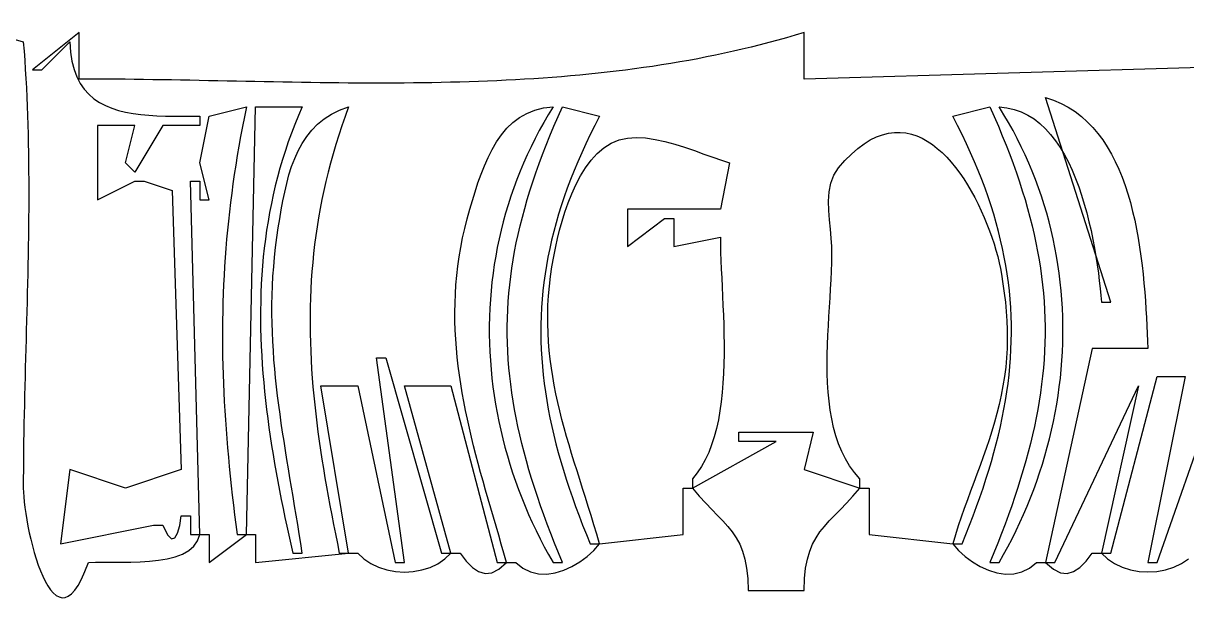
# Model space of a CAD drawing. Header units: metres. Extents: x 249 to 997, y 92 to 756.
# Drawn here: x 459 to 584.2, y 411.2 to 473 of the extents above; entities that cross this region are included whole.
import ezdxf

# ---------------------------------------------------------------- set-up
doc = ezdxf.new("R2010")
doc.units = ezdxf.units.M

msp = doc.modelspace()

# ---------------------------------------------------------------- linework, layer by layer
for p, q in [((452, 473), (459, 471)), ((465, 472), (460, 468)), ((465, 467), (465, 472)), ((543, 472), (542.0586, 471.7148)), ((543, 467), (543, 472)), ((459, 471), (459.0787, 470.0153)), ((461, 468), (464, 471)), ((464, 471), (464.0779, 469.909)), ((539.2208, 470.9172), (538.2704, 470.67)), ((540.169, 471.1736), (539.2208, 470.9172)), ((541.115, 471.4394), (540.169, 471.1736)), ((542.0586, 471.7148), (541.115, 471.4394)), ((459.0787, 470.0153), (459.1507, 469.0289)), ((464.0779, 469.909), (464.2333, 468.9218)), ((533.487, 469.5674), (532.5243, 469.3724)), ((534.4477, 469.7707), (533.487, 469.5674)), ((535.4064, 469.9824), (534.4477, 469.7707)), ((536.3632, 470.2028), (535.4064, 469.9824)), ((537.3179, 470.432), (536.3632, 470.2028)), ((538.2704, 470.67), (537.3179, 470.432)), ((459.1507, 469.0289), (459.2164, 468.0409)), ((464.2333, 468.9218), (464.4626, 468.0332)), ((525.7354, 468.227), (524.7589, 468.0928)), ((526.7103, 468.3682), (525.7354, 468.227)), ((527.6836, 468.5167), (526.7103, 468.3682)), ((528.6553, 468.6725), (527.6836, 468.5167)), ((529.6252, 468.8358), (528.6553, 468.6725)), ((530.5934, 469.0068), (529.6252, 468.8358)), ((531.5598, 469.1856), (530.5934, 469.0068)), ((532.5243, 469.3724), (531.5598, 469.1856)), ((587.1157, 468.2855), (543, 467)), ((459.2164, 468.0409), (459.2759, 467.0512)), ((459.2759, 467.0512), (459.3293, 466.06)), ((460, 468), (461, 468)), ((464.4626, 468.0332), (464.7619, 467.2382)), ((464.7619, 467.2382), (465.1278, 466.5313)), ((465.9882, 466.9987), (465, 467)), ((466.9776, 466.9951), (465.9882, 466.9987)), ((467.9681, 466.9892), (466.9776, 466.9951)), ((468.9596, 466.9813), (467.9681, 466.9892)), ((469.9521, 466.9715), (468.9596, 466.9813)), ((470.9456, 466.96), (469.9521, 466.9715)), ((471.94, 466.9468), (470.9456, 466.96)), ((472.9352, 466.9322), (471.94, 466.9468)), ((473.9313, 466.9164), (472.9352, 466.9322)), ((512.935, 466.9753), (511.9422, 466.9185)), ((513.9268, 467.0372), (512.935, 466.9753)), ((514.9176, 467.1042), (513.9268, 467.0372)), ((515.9073, 467.1765), (514.9176, 467.1042)), ((516.8959, 467.2543), (515.9073, 467.1765)), ((517.8833, 467.3377), (516.8959, 467.2543)), ((518.8696, 467.427), (517.8833, 467.3377)), ((519.8545, 467.5222), (518.8696, 467.427)), ((520.8382, 467.6235), (519.8545, 467.5222)), ((521.8205, 467.731), (520.8382, 467.6235)), ((522.8014, 467.845), (521.8205, 467.731)), ((523.7809, 467.9655), (522.8014, 467.845)), ((524.7589, 468.0928), (523.7809, 467.9655)), ((459.3293, 466.06), (459.377, 465.0674)), ((465.1278, 466.5313), (465.5566, 465.9076)), ((465.5566, 465.9076), (466.0446, 465.3618)), ((474.9281, 466.8994), (473.9313, 466.9164)), ((475.9257, 466.8814), (474.9281, 466.8994)), ((476.9239, 466.8627), (475.9257, 466.8814)), ((477.9228, 466.8432), (476.9239, 466.8627)), ((478.9223, 466.8233), (477.9228, 466.8432)), ((479.9223, 466.8031), (478.9223, 466.8233)), ((480.9228, 466.7827), (479.9223, 466.8031)), ((481.9238, 466.7622), (480.9228, 466.7827)), ((482.9252, 466.7419), (481.9238, 466.7622)), ((483.927, 466.7219), (482.9252, 466.7419)), ((484.929, 466.7024), (483.927, 466.7219)), ((485.9314, 466.6834), (484.929, 466.7024)), ((486.934, 466.6652), (485.9314, 466.6834)), ((487.9368, 466.648), (486.934, 466.6652)), ((488.9397, 466.6318), (487.9368, 466.648)), ((489.9427, 466.6168), (488.9397, 466.6318)), ((490.9457, 466.6033), (489.9427, 466.6168)), ((491.9488, 466.5912), (490.9457, 466.6033)), ((492.9519, 466.5809), (491.9488, 466.5912)), ((493.9548, 466.5725), (492.9519, 466.5809)), ((494.9576, 466.5661), (493.9548, 466.5725)), ((495.9603, 466.5618), (494.9576, 466.5661)), ((496.9627, 466.5599), (495.9603, 466.5618)), ((497.9649, 466.5605), (496.9627, 466.5599)), ((498.9667, 466.5638), (497.9649, 466.5605)), ((499.9682, 466.5698), (498.9667, 466.5638)), ((500.9693, 466.5788), (499.9682, 466.5698)), ((501.97, 466.5909), (500.9693, 466.5788)), ((502.9701, 466.6064), (501.97, 466.5909)), ((503.9698, 466.6252), (502.9701, 466.6064)), ((504.9688, 466.6476), (503.9698, 466.6252)), ((505.9673, 466.6738), (504.9688, 466.6476)), ((506.965, 466.7039), (505.9673, 466.6738)), ((507.9621, 466.7381), (506.965, 466.7039)), ((508.9584, 466.7765), (507.9621, 466.7381)), ((509.9538, 466.8192), (508.9584, 466.7765)), ((510.9485, 466.8665), (509.9538, 466.8192)), ((511.9422, 466.9185), (510.9485, 466.8665)), ((459.377, 465.0674), (459.4192, 464.0734)), ((466.0446, 465.3618), (466.5882, 464.8887)), ((466.5882, 464.8887), (467.1838, 464.4831)), ((467.1838, 464.4831), (467.8278, 464.1399)), ((576, 443), (569, 465)), ((569, 465), (569.8597, 464.714)), ((569.8597, 464.714), (570.6719, 464.3662)), ((459.4192, 464.0734), (459.456, 463.0781)), ((467.8278, 464.1399), (468.5164, 463.8539)), ((468.5164, 463.8539), (469.246, 463.6199)), ((469.246, 463.6199), (470.0131, 463.4327)), ((470.0131, 463.4327), (470.8139, 463.2872)), ((470.8139, 463.2872), (471.6449, 463.1781)), ((471.6449, 463.1781), (472.5024, 463.1003)), ((479, 463), (483, 464)), ((483, 464), (482.7848, 462.9367)), ((483, 418), (484, 464)), ((484, 464), (489, 464)), ((489, 464), (488.5965, 463.0629)), ((491.3709, 462.7227), (492.1564, 463.2243)), ((492.1564, 463.2243), (493.0308, 463.6519)), ((493.0308, 463.6519), (494, 464)), ((494, 464), (493.6291, 462.9814)), ((512.3916, 462.8645), (513.1738, 463.3109)), ((513.1738, 463.3109), (514.0325, 463.6553)), ((514.0325, 463.6553), (514.9728, 463.8881)), ((514.9728, 463.8881), (516, 464)), ((516, 464), (515.4838, 463.1589)), ((516.5349, 462.9549), (517, 464)), ((517, 464), (521, 463)), ((559, 463), (563, 464)), ((563, 464), (563.465, 462.9549)), ((564.5161, 463.1589), (564, 464)), ((564, 464), (564.8306, 463.9141)), ((564.8306, 463.9141), (565.6194, 463.7366)), ((565.6194, 463.7366), (566.3674, 463.4725)), ((566.3674, 463.4725), (567.0757, 463.127)), ((570.6719, 464.3662), (571.4381, 463.9596)), ((571.4381, 463.9596), (572.1597, 463.4969)), ((572.1597, 463.4969), (572.8381, 462.9812)), ((459.456, 463.0781), (459.4877, 462.0815)), ((459.4877, 462.0815), (459.5144, 461.0838)), ((471, 462), (467, 462)), ((467, 462), (467, 454)), ((470, 458), (471, 462)), ((474, 462), (471, 457)), ((472.5024, 463.1003), (473.3827, 463.0485)), ((473.3827, 463.0485), (474.2823, 463.0177)), ((478, 462), (474, 462)), ((474.2823, 463.0177), (475.1974, 463.0026)), ((475.1974, 463.0026), (476.1245, 462.9981)), ((476.1245, 462.9981), (477.0599, 462.9989)), ((477.0599, 462.9989), (478, 463)), ((478, 463), (478, 462)), ((478, 458), (479, 463)), ((482.7848, 462.9367), (482.5799, 461.8822)), ((488.2147, 462.1241), (487.854, 461.1835)), ((488.5965, 463.0629), (488.2147, 462.1241)), ((490.0433, 461.5191), (490.6685, 462.1524)), ((490.6685, 462.1524), (491.3709, 462.7227)), ((493.2778, 461.9684), (492.9456, 460.9606)), ((493.6291, 462.9814), (493.2778, 461.9684)), ((511.035, 461.7035), (511.6804, 462.3256)), ((511.6804, 462.3256), (512.3916, 462.8645)), ((514.9885, 462.3106), (514.5138, 461.4551)), ((515.4838, 463.1589), (514.9885, 462.3106)), ((515.6635, 460.9007), (516.0894, 461.922)), ((516.0894, 461.922), (516.5349, 462.9549)), ((520.487, 462.0071), (519.9969, 461.022)), ((521, 463), (520.487, 462.0071)), ((559.5129, 462.0071), (559, 463)), ((560.003, 461.022), (559.5129, 462.0071)), ((563.465, 462.9549), (563.9105, 461.922)), ((563.9105, 461.922), (564.3364, 460.9007)), ((565.0114, 462.3106), (564.5161, 463.1589)), ((565.4861, 461.4551), (565.0114, 462.3106)), ((567.0757, 463.127), (567.7453, 462.7052)), ((567.7453, 462.7052), (568.3774, 462.2122)), ((568.3774, 462.2122), (568.9729, 461.6531)), ((572.8381, 462.9812), (573.4745, 462.4153)), ((573.4745, 462.4153), (574.0706, 461.8021)), ((459.5144, 461.0838), (459.5365, 460.0849)), ((482.385, 460.836), (482.2001, 459.7976)), ((482.5799, 461.8822), (482.385, 460.836)), ((487.854, 461.1835), (487.5142, 460.2412)), ((489.0013, 460.0852), (489.4895, 460.8282)), ((489.4895, 460.8282), (490.0433, 461.5191)), ((492.9456, 460.9606), (492.6324, 459.958)), ((509.9208, 460.2482), (510.4503, 461.0079)), ((510.4503, 461.0079), (511.035, 461.7035)), ((514.5138, 461.4551), (514.0599, 460.5929)), ((515.257, 459.8906), (515.6635, 460.9007)), ((519.9969, 461.022), (519.5294, 460.0444)), ((523.9947, 460.654), (524.9443, 460.718)), ((524.9443, 460.718), (525.9411, 460.665)), ((550.1307, 460.4517), (550.793, 460.7759)), ((550.793, 460.7759), (551.4457, 461.0156)), ((551.4457, 461.0156), (552.0884, 461.1742)), ((552.0884, 461.1742), (552.7205, 461.2554)), ((552.7205, 461.2554), (553.3415, 461.2627)), ((553.3415, 461.2627), (553.9509, 461.1997)), ((553.9509, 461.1997), (554.5484, 461.0701)), ((554.5484, 461.0701), (555.1333, 460.8773)), ((555.1333, 460.8773), (555.7052, 460.6249)), ((560.4705, 460.0444), (560.003, 461.022)), ((564.3364, 460.9007), (564.7428, 459.8906)), ((565.94, 460.5929), (565.4861, 461.4551)), ((568.9729, 461.6531), (569.5329, 461.033)), ((569.5329, 461.033), (570.0586, 460.3571)), ((574.0706, 461.8021), (574.6276, 461.1445)), ((574.6276, 461.1445), (575.147, 460.4455)), ((459.5365, 460.0849), (459.554, 459.0851)), ((482.2001, 459.7976), (482.025, 458.7668)), ((487.5142, 460.2412), (487.1949, 459.2973)), ((488.5727, 459.2956), (489.0013, 460.0852)), ((492.6324, 459.958), (492.3378, 458.9601)), ((509.0066, 458.5743), (509.4413, 459.4338)), ((509.4413, 459.4338), (509.9208, 460.2482)), ((513.6265, 459.7242), (513.2136, 458.8492)), ((514.0599, 460.5929), (513.6265, 459.7242)), ((514.87, 458.8911), (515.257, 459.8906)), ((519.5294, 460.0444), (519.0845, 459.0739)), ((520.745, 458.9827), (521.4661, 459.5999)), ((521.4661, 459.5999), (522.2517, 460.0961)), ((522.2517, 460.0961), (523.1049, 460.4544)), ((523.1049, 460.4544), (523.9947, 460.654)), ((525.9411, 460.665), (526.9729, 460.5138)), ((526.9729, 460.5138), (528.0272, 460.2828)), ((528.0272, 460.2828), (529.0917, 459.9908)), ((529.0917, 459.9908), (530.154, 459.6564)), ((530.154, 459.6564), (531.2017, 459.2981)), ((548.0913, 458.9358), (548.7794, 459.5352)), ((548.7794, 459.5352), (549.4593, 460.0393)), ((549.4593, 460.0393), (550.1307, 460.4517)), ((555.7052, 460.6249), (556.2635, 460.3166)), ((556.2635, 460.3166), (556.8079, 459.9558)), ((556.8079, 459.9558), (557.3377, 459.5463)), ((557.3377, 459.5463), (557.8526, 459.0915)), ((560.9154, 459.0739), (560.4705, 460.0444)), ((564.7428, 459.8906), (565.1299, 458.8911)), ((566.3734, 459.7242), (565.94, 460.5929)), ((566.7863, 458.8492), (566.3734, 459.7242)), ((570.0586, 460.3571), (570.551, 459.6305)), ((570.551, 459.6305), (571.0112, 458.8583)), ((575.147, 460.4455), (575.6301, 459.7079)), ((575.6301, 459.7079), (576.0784, 458.9347)), ((459.554, 459.0851), (459.5673, 458.0843)), ((482.025, 458.7668), (481.8597, 457.743)), ((486.8957, 458.3518), (486.6162, 457.4048)), ((487.1949, 459.2973), (486.8957, 458.3518)), ((487.8714, 457.5987), (488.1981, 458.4649)), ((488.1981, 458.4649), (488.5727, 459.2956)), ((492.3378, 458.9601), (492.0614, 457.9668)), ((508.6114, 457.6791), (509.0066, 458.5743)), ((513.2136, 458.8492), (512.8211, 457.9683)), ((514.5022, 457.9018), (514.87, 458.8911)), ((519.0845, 459.0739), (518.6619, 458.1101)), ((519.4858, 457.452), (520.0859, 458.2611)), ((520.0859, 458.2611), (520.745, 458.9827)), ((531.2017, 459.2981), (532.2226, 458.9347)), ((532.2226, 458.9347), (533.2041, 458.5848)), ((533.2041, 458.5848), (534.134, 458.267)), ((534.134, 458.267), (535, 458)), ((546.6928, 457.4367), (547.3956, 458.2374)), ((547.3956, 458.2374), (548.0913, 458.9358)), ((557.8526, 459.0915), (558.352, 458.595)), ((558.352, 458.595), (558.8354, 458.0604)), ((561.338, 458.1101), (560.9154, 459.0739)), ((565.1299, 458.8911), (565.4977, 457.9018)), ((567.1788, 457.9683), (566.7863, 458.8492)), ((571.0112, 458.8583), (571.4402, 458.0456)), ((576.0784, 458.9347), (576.4933, 458.1287)), ((459.5673, 458.0843), (459.5766, 457.0826)), ((459.5766, 457.0826), (459.5819, 456.08)), ((471, 457), (470, 458)), ((479, 454), (478, 458)), ((481.8597, 457.743), (481.704, 456.7259)), ((486.6162, 457.4048), (486.356, 456.4563)), ((487.5869, 456.7023), (487.8714, 457.5987)), ((491.8029, 456.9777), (491.5621, 455.9927)), ((492.0614, 457.9668), (491.8029, 456.9777)), ((508.2504, 456.7578), (508.6114, 457.6791)), ((512.4489, 457.0817), (512.0971, 456.1897)), ((512.8211, 457.9683), (512.4489, 457.0817)), ((513.8241, 455.9518), (514.1536, 456.9222)), ((514.1536, 456.9222), (514.5022, 457.9018)), ((518.2616, 457.1527), (517.8833, 456.2013)), ((518.6619, 458.1101), (518.2616, 457.1527)), ((518.9421, 456.5722), (519.4858, 457.452)), ((535, 458), (534, 453)), ((546.1926, 456.6594), (546.6928, 457.4367)), ((558.8354, 458.0604), (559.3024, 457.4913)), ((559.3024, 457.4913), (559.7524, 456.8912)), ((561.7383, 457.1527), (561.338, 458.1101)), ((562.1166, 456.2013), (561.7383, 457.1527)), ((565.4977, 457.9018), (565.8463, 456.9222)), ((565.8463, 456.9222), (566.1758, 455.9518)), ((567.551, 457.0817), (567.1788, 457.9683)), ((567.9028, 456.1897), (567.551, 457.0817)), ((571.4402, 458.0456), (571.839, 457.1976)), ((571.839, 457.1976), (572.2089, 456.3193)), ((576.4933, 458.1287), (576.8762, 457.2929)), ((576.8762, 457.2929), (577.2284, 456.4302)), ((459.5819, 456.08), (459.5837, 455.0768)), ((467, 454), (471, 456)), ((471, 456), (472, 456)), ((472, 456), (475, 455)), ((478, 418), (477, 456)), ((477, 456), (478, 456)), ((478, 456), (478, 454)), ((481.5579, 455.7151), (481.4212, 454.7102)), ((481.704, 456.7259), (481.5579, 455.7151)), ((486.356, 456.4563), (486.1149, 455.5064)), ((487.1212, 454.8413), (487.3388, 455.7813)), ((487.3388, 455.7813), (487.5869, 456.7023)), ((491.5621, 455.9927), (491.3387, 455.0115)), ((507.61, 454.8744), (507.9183, 455.8197)), ((507.9183, 455.8197), (508.2504, 456.7578)), ((512.0971, 456.1897), (511.7654, 455.2927)), ((513.5137, 454.9902), (513.8241, 455.9518)), ((517.8833, 456.2013), (517.527, 455.2555)), ((518.4521, 455.6384), (518.9421, 456.5722)), ((545.6967, 454.8544), (545.8711, 455.7914)), ((545.8711, 455.7914), (546.1926, 456.6594)), ((559.7524, 456.8912), (560.1849, 456.2638)), ((560.1849, 456.2638), (560.5995, 455.6126)), ((562.4729, 455.2555), (562.1166, 456.2013)), ((566.1758, 455.9518), (566.4862, 454.9902)), ((568.2345, 455.2927), (567.9028, 456.1897)), ((572.2089, 456.3193), (572.5508, 455.416)), ((577.2284, 456.4302), (577.5514, 455.5435)), ((459.5837, 455.0768), (459.582, 454.0728)), ((475, 455), (476, 425)), ((481.4212, 454.7102), (481.2938, 453.7108)), ((485.8923, 454.5552), (485.688, 453.6026)), ((486.1149, 455.5064), (485.8923, 454.5552)), ((486.9282, 453.8876), (487.1212, 454.8413)), ((491.3387, 455.0115), (491.1322, 454.0339)), ((507.32, 453.9313), (507.61, 454.8744)), ((511.7654, 455.2927), (511.4538, 454.3907)), ((513.2222, 454.0367), (513.5137, 454.9902)), ((517.527, 455.2555), (517.1925, 454.3151)), ((517.6215, 453.676), (518.0128, 454.6675)), ((518.0128, 454.6675), (518.4521, 455.6384)), ((545.6382, 453.8702), (545.6967, 454.8544)), ((560.5995, 455.6126), (560.9957, 454.9412)), ((560.9957, 454.9412), (561.373, 454.2531)), ((562.8074, 454.3151), (562.4729, 455.2555)), ((566.4862, 454.9902), (566.7777, 454.0367)), ((568.5461, 454.3907), (568.2345, 455.2927)), ((572.5508, 455.416), (572.8658, 454.4926)), ((572.8658, 454.4926), (573.1549, 453.5544)), ((577.5514, 455.5435), (577.8466, 454.6357)), ((577.8466, 454.6357), (578.1153, 453.7097)), ((459.582, 454.0728), (459.5771, 453.0682)), ((478, 454), (479, 454)), ((481.2938, 453.7108), (481.1756, 452.7165)), ((485.688, 453.6026), (485.5016, 452.6487)), ((486.7541, 452.9258), (486.9282, 453.8876)), ((491.1322, 454.0339), (490.9424, 453.0595)), ((507.0432, 453), (507.32, 453.9313)), ((511.1622, 453.4843), (510.8907, 452.5735)), ((511.4538, 454.3907), (511.1622, 453.4843)), ((512.9496, 453.0911), (513.2222, 454.0367)), ((516.8796, 453.3797), (516.5882, 452.4489)), ((517.1925, 454.3151), (516.8796, 453.3797)), ((517.2756, 452.681), (517.6215, 453.676)), ((545.6641, 452.8604), (545.6382, 453.8702)), ((561.373, 454.2531), (561.7308, 453.552)), ((561.7308, 453.552), (562.0688, 452.8413)), ((563.1203, 453.3797), (562.8074, 454.3151)), ((563.4117, 452.4489), (563.1203, 453.3797)), ((566.7777, 454.0367), (567.0502, 453.0911)), ((568.8376, 453.4843), (568.5461, 454.3907)), ((569.1092, 452.5735), (568.8376, 453.4843)), ((573.1549, 453.5544), (573.4193, 452.6064)), ((578.1153, 453.7097), (578.3591, 452.7684)), ((459.5693, 452.0631), (459.5586, 451.0576)), ((459.5771, 453.0682), (459.5693, 452.0631)), ((481.1756, 452.7165), (481.0665, 451.7268)), ((485.5016, 452.6487), (485.3327, 451.6937)), ((486.439, 451), (486.593, 451.9614)), ((486.593, 451.9614), (486.7541, 452.9258)), ((490.769, 452.0882), (490.6117, 451.1197)), ((490.9424, 453.0595), (490.769, 452.0882)), ((506.4924, 450.9301), (506.7519, 451.9614)), ((506.7519, 451.9614), (507.0432, 453)), ((510.8907, 452.5735), (510.639, 451.6588)), ((512.4607, 451.221), (512.6958, 452.1527)), ((512.6958, 452.1527), (512.9496, 453.0911)), ((516.5882, 452.4489), (516.3182, 451.5223)), ((516.9721, 451.6991), (517.2756, 452.681)), ((534, 453), (524, 453)), ((524, 453), (524, 449)), ((524, 449), (528, 452)), ((528, 452), (529, 452)), ((529, 452), (529, 449)), ((545.7431, 451.8468), (545.6641, 452.8604)), ((562.0688, 452.8413), (562.3863, 452.1248)), ((562.3863, 452.1248), (562.683, 451.4059)), ((563.6817, 451.5223), (563.4117, 452.4489)), ((567.0502, 453.0911), (567.304, 452.1527)), ((567.304, 452.1527), (567.5391, 451.221)), ((569.3609, 451.6588), (569.1092, 452.5735)), ((573.4193, 452.6064), (573.6601, 451.6538)), ((578.3591, 452.7684), (578.5792, 451.8147)), ((459.5586, 451.0576), (459.5454, 450.0516)), ((480.9664, 450.7414), (480.8752, 449.7599)), ((481.0665, 451.7268), (480.9664, 450.7414)), ((485.1809, 450.7375), (485.0459, 449.7802)), ((485.3327, 451.6937), (485.1809, 450.7375)), ((486.2811, 449.9401), (486.439, 451)), ((490.6117, 451.1197), (490.4701, 450.1537)), ((506.2638, 449.9059), (506.4924, 450.9301)), ((510.4071, 450.7403), (510.1949, 449.8184)), ((510.639, 451.6588), (510.4071, 450.7403)), ((512.2443, 450.2957), (512.4607, 451.221)), ((516.3182, 451.5223), (516.0693, 450.5996)), ((516.4817, 449.8418), (516.7085, 450.7471)), ((516.7085, 450.7471), (516.9721, 451.6991)), ((545.8439, 450.851), (545.7431, 451.8468)), ((545.9351, 449.8948), (545.8439, 450.851)), ((562.683, 451.4059), (562.9583, 450.6883)), ((562.9583, 450.6883), (563.2117, 449.9755)), ((563.9306, 450.5996), (563.6817, 451.5223)), ((567.5391, 451.221), (567.7556, 450.2957)), ((569.5928, 450.7403), (569.3609, 451.6588)), ((569.805, 449.8184), (569.5928, 450.7403)), ((573.6601, 451.6538), (573.8782, 450.7017)), ((573.8782, 450.7017), (574.0747, 449.7552)), ((578.5792, 451.8147), (578.7771, 450.8515)), ((578.7771, 450.8515), (578.9542, 449.8817)), ((459.5454, 450.0516), (459.5298, 449.0454)), ((480.8752, 449.7599), (480.7927, 448.7819)), ((485.0459, 449.7802), (484.9272, 448.8218)), ((486.1456, 448.8894), (486.2811, 449.9401)), ((490.4701, 450.1537), (490.344, 449.1901)), ((506.0652, 448.8883), (506.2638, 449.9059)), ((510.1949, 449.8184), (510.0024, 448.8934)), ((512.0463, 449.3762), (512.2443, 450.2957)), ((515.8416, 449.6805), (515.6347, 448.7646)), ((516.0693, 450.5996), (515.8416, 449.6805)), ((516.2893, 449), (516.4817, 449.8418)), ((529, 449), (534, 450)), ((534, 450), (534.0072, 449.1953)), ((545.9853, 449), (545.9351, 449.8948)), ((563.2117, 449.9755), (563.4427, 449.271)), ((564.1583, 449.6805), (563.9306, 450.5996)), ((564.3652, 448.7646), (564.1583, 449.6805)), ((567.7556, 450.2957), (567.9535, 449.3762)), ((569.9975, 448.8934), (569.805, 449.8184)), ((574.0747, 449.7552), (574.2508, 448.8195)), ((578.9542, 449.8817), (579.1118, 448.9083)), ((459.5298, 449.0454), (459.5121, 448.0388)), ((480.7927, 448.7819), (480.7189, 447.807)), ((484.9272, 448.8218), (484.8246, 447.8625)), ((486.0317, 447.8474), (486.1456, 448.8894)), ((490.233, 448.2284), (490.1368, 447.2686)), ((490.344, 449.1901), (490.233, 448.2284)), ((505.8956, 447.877), (506.0652, 448.8883)), ((510.0024, 448.8934), (509.8295, 447.9655)), ((511.7058, 447.5526), (511.8669, 448.462)), ((511.8669, 448.462), (512.0463, 449.3762)), ((515.6347, 448.7646), (515.4486, 447.8515)), ((516.0639, 447.8974), (516.2893, 449)), ((534.0072, 449.1953), (534.0274, 448.3503)), ((534.0274, 448.3503), (534.058, 447.4685)), ((545.993, 448.1457), (545.9853, 449)), ((563.4427, 449.271), (563.6509, 448.5786)), ((563.6509, 448.5786), (563.8357, 447.9017)), ((564.5513, 447.8515), (564.3652, 448.7646)), ((567.9535, 449.3762), (568.133, 448.462)), ((568.133, 448.462), (568.2941, 447.5526)), ((570.1704, 447.9655), (569.9975, 448.8934)), ((574.2508, 448.8195), (574.4075, 447.8996)), ((579.1118, 448.9083), (579.2515, 447.9341)), ((459.4925, 447.0321), (459.4711, 446.0253)), ((459.5121, 448.0388), (459.4925, 447.0321)), ((480.7189, 447.807), (480.6537, 446.8347)), ((484.7376, 446.9022), (484.6659, 445.9411)), ((484.8246, 447.8625), (484.7376, 446.9022)), ((485.9385, 446.8135), (486.0317, 447.8474)), ((490.1368, 447.2686), (490.0551, 446.3103)), ((505.7543, 446.8718), (505.8956, 447.877)), ((509.6761, 447.0349), (509.5421, 446.1021)), ((509.8295, 447.9655), (509.6761, 447.0349)), ((511.563, 446.6476), (511.7058, 447.5526)), ((515.2832, 446.9409), (515.1382, 446.0325)), ((515.4486, 447.8515), (515.2832, 446.9409)), ((515.8746, 446.8152), (516.0639, 447.8974)), ((534.058, 447.4685), (534.0965, 446.5537)), ((545.9526, 446.3478), (545.981, 447.2606)), ((545.981, 447.2606), (545.993, 448.1457)), ((563.8357, 447.9017), (563.9967, 447.2439)), ((563.9967, 447.2439), (564.1334, 446.6088)), ((564.7167, 446.9409), (564.5513, 447.8515)), ((564.8617, 446.0325), (564.7167, 446.9409)), ((568.2941, 447.5526), (568.4368, 446.6476)), ((570.3238, 447.0349), (570.1704, 447.9655)), ((570.4578, 446.1021), (570.3238, 447.0349)), ((574.4075, 447.8996), (574.5459, 447.0007)), ((574.5459, 447.0007), (574.6669, 446.1278)), ((579.2515, 447.9341), (579.3745, 446.9621)), ((579.3745, 446.9621), (579.4824, 445.9952)), ((459.4711, 446.0253), (459.4483, 445.0184)), ((480.5969, 445.8647), (480.5485, 444.8966)), ((480.6537, 446.8347), (480.5969, 445.8647)), ((484.6659, 445.9411), (484.6092, 444.9791)), ((485.8112, 444.7682), (485.8653, 445.7873)), ((485.8653, 445.7873), (485.9385, 446.8135)), ((490.0551, 446.3103), (489.9876, 445.3532)), ((505.5524, 444.8781), (505.6401, 445.8723)), ((505.6401, 445.8723), (505.7543, 446.8718)), ((509.5421, 446.1021), (509.4274, 445.1672)), ((511.332, 444.8487), (511.4384, 445.7465)), ((511.4384, 445.7465), (511.563, 446.6476)), ((515.1382, 446.0325), (515.0135, 445.1258)), ((515.5995, 444.7068), (515.7203, 445.752)), ((515.7203, 445.752), (515.8746, 446.8152)), ((534.0965, 446.5537), (534.1406, 445.6093)), ((545.911, 445.4103), (545.9526, 446.3478)), ((564.1334, 446.6088), (564.2453, 446)), ((564.2453, 446), (564.4053, 444.9882)), ((564.9864, 445.1258), (564.8617, 446.0325)), ((568.4368, 446.6476), (568.5614, 445.7465)), ((568.5614, 445.7465), (568.6679, 444.8487)), ((570.5725, 445.1672), (570.4578, 446.1021)), ((574.6669, 446.1278), (574.7718, 445.2862)), ((579.4824, 445.9952), (579.5764, 445.0362)), ((459.4483, 445.0184), (459.4242, 444.0116)), ((480.5485, 444.8966), (480.5083, 443.93)), ((484.6092, 444.9791), (484.5669, 444.0163)), ((485.7756, 443.7557), (485.8112, 444.7682)), ((489.934, 444.3973), (489.8939, 443.4421)), ((489.9876, 445.3532), (489.934, 444.3973)), ((505.4901, 443.8891), (505.5524, 444.8781)), ((509.4274, 445.1672), (509.332, 444.2306)), ((511.2436, 443.9539), (511.332, 444.8487)), ((515.0135, 445.1258), (514.909, 444.2205)), ((515.5111, 443.6783), (515.5995, 444.7068)), ((534.1406, 445.6093), (534.1876, 444.6389)), ((534.1876, 444.6389), (534.2353, 443.6462)), ((545.8017, 443.4734), (545.8596, 444.4512)), ((545.8596, 444.4512), (545.911, 445.4103)), ((564.4053, 444.9882), (564.5447, 443.9849)), ((565.0909, 444.2206), (564.9864, 445.1258)), ((568.6679, 444.8487), (568.7563, 443.9539)), ((570.6678, 444.2306), (570.5725, 445.1672)), ((574.7718, 445.2862), (574.8616, 444.481)), ((574.8616, 444.481), (574.9373, 443.7172)), ((579.5764, 445.0362), (579.6581, 444.0881)), ((459.4242, 444.0116), (459.399, 443.0049)), ((480.5083, 443.93), (480.4763, 442.9644)), ((484.5669, 444.0163), (484.5389, 443.0529)), ((485.7575, 442.7493), (485.7756, 443.7557)), ((489.8939, 443.4421), (489.867, 442.4874)), ((505.4524, 442.9048), (505.4901, 443.8891)), ((509.2559, 443.2925), (509.1988, 442.3531)), ((509.332, 444.2306), (509.2559, 443.2925)), ((511.1731, 443.0614), (511.2436, 443.9539)), ((514.8246, 443.3164), (514.76, 442.4129)), ((514.909, 444.2205), (514.8246, 443.3164)), ((515.4538, 442.6655), (515.5111, 443.6783)), ((534.2353, 443.6462), (534.281, 442.6347)), ((545.7407, 442.48), (545.8017, 443.4734)), ((564.5447, 443.9849), (564.6615, 442.9881)), ((565.1753, 443.3164), (565.0909, 444.2206)), ((565.2399, 442.413), (565.1753, 443.3164)), ((568.7563, 443.9539), (568.8267, 443.0614)), ((570.744, 443.2925), (570.6678, 444.2306)), ((570.8011, 442.3531), (570.744, 443.2925)), ((574.9373, 443.7172), (575, 443)), ((579.6581, 444.0881), (579.7287, 443.1537)), ((579.7287, 443.1537), (579.7897, 442.2361)), ((459.3729, 441.9983), (459.3463, 440.992)), ((459.399, 443.0049), (459.3729, 441.9983)), ((480.4522, 441.9995), (480.4361, 441.0349)), ((480.4763, 442.9644), (480.4522, 441.9995)), ((484.5246, 442.0887), (484.5237, 441.1239)), ((484.5389, 443.0529), (484.5246, 442.0887)), ((485.7561, 441.7485), (485.7575, 442.7493)), ((489.867, 442.4874), (489.8531, 441.5331)), ((505.4383, 441.925), (505.4524, 442.9048)), ((505.447, 440.9492), (505.4383, 441.925)), ((509.1988, 442.3531), (509.1608, 441.4129)), ((511.0858, 441.2818), (511.1206, 442.1709)), ((511.1206, 442.1709), (511.1731, 443.0614)), ((514.76, 442.4129), (514.7152, 441.5098)), ((515.4263, 441.6671), (515.4538, 442.6655)), ((534.281, 442.6347), (534.3224, 441.608)), ((545.6799, 441.474), (545.7407, 442.48)), ((564.6615, 442.9881), (564.7542, 441.9956)), ((564.7542, 441.9956), (564.8207, 441.0055)), ((565.2847, 441.5099), (565.2399, 442.413)), ((568.8267, 443.0614), (568.8793, 442.1709)), ((568.8793, 442.1709), (568.9141, 441.2818)), ((570.8391, 441.4129), (570.8011, 442.3531)), ((575, 443), (576, 443)), ((579.7897, 442.2361), (579.8426, 441.338)), ((459.3463, 440.992), (459.3191, 439.986)), ((480.4361, 441.0349), (480.4278, 440.0701)), ((484.5237, 441.1239), (484.5359, 440.1586)), ((485.7708, 440.7528), (485.7561, 441.7485)), ((485.8006, 439.7616), (485.7708, 440.7528)), ((489.8531, 441.5331), (489.8518, 440.5787)), ((505.4776, 439.9773), (505.447, 440.9492)), ((509.1608, 441.4129), (509.1418, 440.472)), ((511.0687, 440.3937), (511.0858, 441.2818)), ((514.7152, 441.5098), (514.69, 440.6068)), ((515.4273, 440.6821), (515.4263, 441.6671)), ((515.4556, 439.7092), (515.4273, 440.6821)), ((534.3224, 441.608), (534.3569, 440.5698)), ((545.6227, 440.4584), (545.6799, 441.474)), ((564.8207, 441.0055), (564.8594, 440.0157)), ((565.3099, 440.6068), (565.2847, 441.5099)), ((568.9141, 441.2818), (568.9311, 440.3937)), ((570.8581, 440.472), (570.8391, 441.4129)), ((579.8426, 441.338), (579.8886, 440.4625)), ((459.3191, 439.986), (459.2918, 438.9804)), ((480.4278, 440.0701), (480.4271, 439.1048)), ((484.5359, 440.1586), (484.5608, 439.1928)), ((485.8448, 438.7744), (485.8006, 439.7616)), ((489.8518, 440.5787), (489.8628, 439.6242)), ((489.8628, 439.6242), (489.8858, 438.6692)), ((505.5292, 439.0089), (505.4776, 439.9773)), ((509.1418, 440.472), (509.1416, 439.5307)), ((509.1416, 439.5307), (509.1603, 438.5894)), ((511.0693, 439.506), (511.0687, 440.3937)), ((511.0874, 438.6183), (511.0693, 439.506)), ((514.69, 440.6068), (514.6842, 439.7034)), ((514.6842, 439.7034), (514.6977, 438.7993)), ((515.5098, 438.7473), (515.4556, 439.7092)), ((534.3569, 440.5698), (534.3822, 439.5236)), ((534.3822, 439.5236), (534.3956, 438.473)), ((545.5322, 438.4108), (545.5724, 439.4364)), ((545.5724, 439.4364), (545.6227, 440.4584)), ((564.8594, 440.0157), (564.8684, 439.0242)), ((565.3022, 438.7993), (565.3157, 439.7034)), ((565.3157, 439.7034), (565.3099, 440.6068)), ((568.9306, 439.506), (568.9125, 438.6183)), ((568.9311, 440.3937), (568.9306, 439.506)), ((570.8396, 438.5894), (570.8583, 439.5307)), ((570.8583, 439.5307), (570.8581, 440.472)), ((579.8886, 440.4625), (579.9292, 439.6124)), ((579.9292, 439.6124), (579.9659, 438.7905)), ((459.2918, 438.9804), (459.2645, 437.9752)), ((480.4271, 439.1048), (480.4341, 438.1386)), ((480.4341, 438.1386), (480.4485, 437.171)), ((484.5608, 439.1928), (484.598, 438.2265)), ((484.598, 438.2265), (484.6472, 437.2598)), ((485.9026, 437.7908), (485.8448, 438.7744)), ((489.8858, 438.6692), (489.9204, 437.7135)), ((505.6008, 438.0436), (505.5292, 439.0089)), ((509.1603, 438.5894), (509.1977, 437.6483)), ((511.123, 437.7301), (511.0874, 438.6183)), ((514.6977, 438.7993), (514.7304, 437.8941)), ((515.5887, 437.7952), (515.5098, 438.7473)), ((534.3956, 438.473), (534.3949, 437.4216)), ((545.5056, 437.3848), (545.5322, 438.4108)), ((564.8684, 439.0242), (564.8459, 438.0289)), ((565.2695, 437.8941), (565.3022, 438.7993)), ((568.9125, 438.6183), (568.8769, 437.7301)), ((570.8022, 437.6483), (570.8396, 438.5894)), ((579.9659, 438.7905), (580, 438)), ((459.2374, 436.9705), (459.2107, 435.9665)), ((459.2645, 437.9752), (459.2374, 436.9705)), ((480.4485, 437.171), (480.4703, 436.2017)), ((484.6472, 437.2598), (484.7079, 436.2928)), ((485.9732, 436.8101), (485.9026, 437.7908)), ((489.9204, 437.7135), (489.9664, 436.7568)), ((500, 415), (497, 437)), ((497, 437), (498, 437)), ((498, 437), (504, 416)), ((505.6916, 437.0812), (505.6008, 438.0436)), ((505.8006, 436.1213), (505.6916, 437.0812)), ((509.1977, 437.6483), (509.2538, 436.7076)), ((511.1759, 436.8409), (511.123, 437.7301)), ((514.7304, 437.8941), (514.7821, 436.9875)), ((514.7821, 436.9875), (514.8527, 436.0792)), ((515.6911, 436.8518), (515.5887, 437.7952)), ((534.3949, 437.4216), (534.3775, 436.373)), ((545.4959, 436.3613), (545.5056, 437.3848)), ((564.7902, 437.0278), (564.6994, 436.0188)), ((564.8459, 438.0289), (564.7902, 437.0278)), ((565.1472, 436.0793), (565.2178, 436.9876)), ((565.2178, 436.9876), (565.2695, 437.8941)), ((568.8769, 437.7301), (568.8239, 436.8409)), ((574, 438), (569, 415)), ((570.7461, 436.7076), (570.8022, 437.6483)), ((580, 438), (574, 438)), ((459.2107, 435.9665), (459.1846, 434.9631)), ((480.4703, 436.2017), (480.4994, 435.2303)), ((484.7079, 436.2928), (484.7798, 435.3254)), ((486.0558, 435.832), (485.9732, 436.8101)), ((486.1496, 434.8558), (486.0558, 435.832)), ((489.9664, 436.7568), (490.0235, 435.7989)), ((490.0235, 435.7989), (490.0912, 434.8395)), ((505.9271, 435.1636), (505.8006, 436.1213)), ((509.2538, 436.7076), (509.3284, 435.7677)), ((509.3284, 435.7677), (509.4216, 434.8288)), ((511.2462, 435.9503), (511.1759, 436.8409)), ((511.3337, 435.0577), (511.2462, 435.9503)), ((514.8527, 436.0792), (514.942, 435.1688)), ((515.8156, 435.916), (515.6911, 436.8518)), ((515.961, 434.9865), (515.8156, 435.916)), ((534.3775, 436.373), (534.3409, 435.3308)), ((545.5064, 435.3435), (545.4959, 436.3613)), ((564.6994, 436.0188), (564.5718, 435)), ((565.0579, 435.1689), (565.1472, 436.0793)), ((568.7537, 435.9503), (568.6662, 435.0577)), ((568.8239, 436.8409), (568.7537, 435.9503)), ((570.5783, 434.8288), (570.6715, 435.7677)), ((570.6715, 435.7677), (570.7461, 436.7076)), ((459.1846, 434.9631), (459.1595, 433.9604)), ((480.4994, 435.2303), (480.5356, 434.2563)), ((484.7798, 435.3254), (484.8626, 434.3579)), ((486.2538, 433.8811), (486.1496, 434.8558)), ((490.0912, 434.8395), (490.1694, 433.8784)), ((506.0699, 434.2078), (505.9271, 435.1636)), ((509.4216, 434.8288), (509.5332, 433.8912)), ((511.4383, 434.1626), (511.3337, 435.0577)), ((514.942, 435.1688), (515.0498, 434.2559)), ((516.1261, 434.0623), (515.961, 434.9865)), ((534.3409, 435.3308), (534.2826, 434.2986)), ((545.5405, 434.3343), (545.5064, 435.3435)), ((564.5717, 435), (564.4094, 433.9852)), ((564.9501, 434.256), (565.0579, 435.1689)), ((568.6662, 435.0577), (568.5616, 434.1626)), ((570.4667, 433.8912), (570.5783, 434.8288)), ((576, 416), (581, 435)), ((584, 435), (580, 415)), ((581, 435), (584, 435)), ((581, 415), (588, 435)), ((459.1595, 433.9604), (459.1353, 432.9586)), ((480.5356, 434.2563), (480.5789, 433.2794)), ((480.5789, 433.2794), (480.6291, 432.2991)), ((484.8626, 434.3579), (484.9558, 433.3901)), ((484.9558, 433.3901), (485.0591, 432.4222)), ((486.3676, 432.9074), (486.2538, 433.8811)), ((490.1694, 433.8784), (490.2577, 432.9154)), ((494, 416), (491, 434)), ((491, 434), (495, 434)), ((495, 434), (499, 415)), ((505, 416), (500, 434)), ((500, 434), (505, 434)), ((505, 434), (510, 415)), ((506.2284, 433.2536), (506.0699, 434.2078)), ((506.4015, 432.3007), (506.2284, 433.2536)), ((509.5332, 433.8912), (509.6631, 432.9552)), ((511.5599, 433.2646), (511.4383, 434.1626)), ((511.6985, 432.3632), (511.5599, 433.2646)), ((515.0498, 434.2559), (515.1761, 433.3403)), ((515.1761, 433.3403), (515.3206, 432.4214)), ((516.3094, 433.1421), (516.1261, 434.0623)), ((516.5099, 432.2248), (516.3094, 433.1421)), ((534.2003, 433.28), (534.0915, 432.2786)), ((534.2826, 434.2986), (534.2003, 433.28)), ((545.6014, 433.3367), (545.5405, 434.3343)), ((545.6926, 432.3539), (545.6014, 433.3367)), ((564.4094, 433.9852), (564.2176, 432.9879)), ((564.6793, 432.4214), (564.8238, 433.3403)), ((564.8238, 433.3403), (564.9501, 434.256)), ((568.44, 433.2646), (568.3013, 432.3632)), ((568.5616, 434.1626), (568.44, 433.2646)), ((570, 415), (579, 434)), ((570.3367, 432.9552), (570.4667, 433.8912)), ((579, 434), (575, 416)), ((459.1125, 431.9576), (459.0912, 430.9576)), ((459.1353, 432.9586), (459.1125, 431.9576)), ((480.6291, 432.2991), (480.6861, 431.3151)), ((485.0591, 432.4222), (485.1721, 431.4543)), ((486.4902, 431.9341), (486.3676, 432.9074)), ((486.6208, 430.9607), (486.4902, 431.9341)), ((490.2577, 432.9154), (490.3558, 431.9501)), ((490.3558, 431.9501), (490.4634, 430.9824)), ((506.5884, 431.3487), (506.4015, 432.3007)), ((509.6631, 432.9552), (509.8114, 432.0211)), ((509.8114, 432.0211), (509.9778, 431.0892)), ((511.854, 431.4579), (511.6985, 432.3632)), ((515.3206, 432.4214), (515.4833, 431.499)), ((516.7261, 431.3093), (516.5099, 432.2248)), ((534.0915, 432.2786), (533.9536, 431.298)), ((545.8173, 431.3887), (545.6926, 432.3539)), ((563.999, 432.0063), (563.7561, 431.0386)), ((564.2176, 432.9879), (563.999, 432.0063)), ((564.5166, 431.4991), (564.6793, 432.4214)), ((568.3013, 432.3632), (568.1458, 431.4579)), ((570.022, 431.0892), (570.1885, 432.0211)), ((570.1885, 432.0211), (570.3367, 432.9552)), ((459.0912, 430.9576), (459.0715, 429.9586)), ((480.6861, 431.3151), (480.7499, 430.3269)), ((485.1721, 431.4543), (485.2945, 430.4863)), ((486.7587, 429.9867), (486.6208, 430.9607)), ((490.4634, 430.9824), (490.5801, 430.012)), ((506.7882, 430.3973), (506.5884, 431.3487)), ((509.9778, 431.0892), (510.1624, 430.1596)), ((512.0263, 430.5482), (511.854, 431.4579)), ((515.4833, 431.499), (515.664, 430.5727)), ((516.9569, 430.3944), (516.7261, 431.3093)), ((533.9536, 431.298), (533.7842, 430.3417)), ((545.9789, 430.4444), (545.8173, 431.3887)), ((563.7561, 431.0386), (563.4917, 430.0831)), ((564.3359, 430.5728), (564.5166, 431.4991)), ((568.1458, 431.4579), (567.9736, 430.5482)), ((569.8375, 430.1596), (570.022, 431.0892)), ((459.0715, 429.9586), (459.0538, 428.9606)), ((480.7499, 430.3269), (480.8202, 429.3342)), ((485.2945, 430.4863), (485.4259, 429.5183)), ((485.4259, 429.5183), (485.5658, 428.5504)), ((486.9029, 429.0116), (486.7587, 429.9867)), ((490.5801, 430.012), (490.7056, 429.0385)), ((506.9999, 429.4462), (506.7882, 430.3973)), ((507.2227, 428.4951), (506.9999, 429.4462)), ((510.1624, 430.1596), (510.365, 429.2328)), ((512.2153, 429.6336), (512.0263, 430.5482)), ((512.421, 428.7137), (512.2153, 429.6336)), ((515.664, 430.5727), (515.8625, 429.6422)), ((515.8625, 429.6422), (516.0787, 428.7072)), ((517.2009, 429.4789), (516.9569, 430.3944)), ((517.4569, 428.5617), (517.2009, 429.4789)), ((533.5809, 429.4134), (533.3412, 428.5166)), ((533.7842, 430.3417), (533.5809, 429.4134)), ((546.1807, 429.5238), (545.9789, 430.4444)), ((546.4261, 428.63), (546.1807, 429.5238)), ((563.4917, 430.0831), (563.2083, 429.138)), ((563.9212, 428.7072), (564.1374, 429.6423)), ((564.1374, 429.6423), (564.3359, 430.5728)), ((567.7845, 429.6336), (567.5789, 428.7137)), ((567.9736, 430.5482), (567.7845, 429.6336)), ((569.6348, 429.2328), (569.8375, 430.1596)), ((459.0538, 428.9606), (459.0383, 427.9639)), ((480.8202, 429.3342), (480.8971, 428.3366)), ((480.8971, 428.3366), (480.9804, 427.3336)), ((485.5658, 428.5504), (485.714, 427.5827)), ((487.0528, 428.0348), (486.9029, 429.0116)), ((490.7056, 429.0385), (490.8397, 428.0619)), ((507.4557, 427.5436), (507.2227, 428.4951)), ((510.365, 429.2328), (510.5856, 428.309)), ((510.5856, 428.309), (510.8241, 427.3884)), ((512.6432, 427.7879), (512.421, 428.7137)), ((516.0787, 428.7072), (516.3125, 427.7672)), ((517.7236, 427.6416), (517.4569, 428.5617)), ((533.3412, 428.5166), (533.0625, 427.655)), ((536, 428), (536, 429)), ((536, 429), (544, 429)), ((544, 429), (543, 425)), ((546.7184, 427.766), (546.4261, 428.63)), ((562.9086, 428.2016), (562.5952, 427.2721)), ((563.2083, 429.138), (562.9086, 428.2016)), ((563.6874, 427.7672), (563.9212, 428.7072)), ((567.5789, 428.7137), (567.3567, 427.7879)), ((569.1757, 427.3884), (569.4142, 428.309)), ((569.4142, 428.309), (569.6348, 429.2328)), ((459.025, 426.9684), (459.0144, 425.9741)), ((459.0383, 427.9639), (459.025, 426.9684)), ((480.9804, 427.3336), (481.07, 426.3249)), ((485.714, 427.5827), (485.8701, 426.6151)), ((487.2075, 427.056), (487.0528, 428.0348)), ((487.3663, 426.0744), (487.2075, 427.056)), ((490.8397, 428.0619), (490.982, 427.0818)), ((490.982, 427.0818), (491.1323, 426.098)), ((507.6979, 426.5916), (507.4557, 427.5436)), ((510.8241, 427.3884), (511.0805, 426.4714)), ((512.8818, 426.8558), (512.6432, 427.7879)), ((516.3125, 427.7672), (516.5636, 426.8219)), ((517.9997, 426.7174), (517.7236, 427.6416)), ((531, 423), (540, 428)), ((533.0625, 427.655), (532.7426, 426.8321)), ((540, 428), (536, 428)), ((547.0609, 426.9349), (546.7184, 427.766)), ((547.457, 426.1398), (547.0609, 426.9349)), ((562.5952, 427.2721), (562.2708, 426.3477)), ((563.4363, 426.8219), (563.6874, 427.7672)), ((567.3567, 427.7879), (567.1181, 426.8558)), ((568.9194, 426.4714), (569.1757, 427.3884)), ((459.0144, 425.9741), (459.0065, 424.9813)), ((481.07, 426.3249), (481.1657, 425.31)), ((485.8701, 426.6151), (486.0336, 425.6478)), ((486.0336, 425.6478), (486.2043, 424.6808)), ((487.5282, 425.0897), (487.3663, 426.0744)), ((491.1323, 426.098), (491.2901, 425.1102)), ((507.9485, 425.6385), (507.6979, 426.5916)), ((508.2066, 424.6842), (507.9485, 425.6385)), ((511.0805, 426.4714), (511.3545, 425.5582)), ((513.1369, 425.9169), (512.8818, 426.8558)), ((513.4082, 424.9707), (513.1369, 425.9169)), ((516.5636, 426.8219), (516.832, 425.8709)), ((516.832, 425.8709), (517.1175, 424.9139)), ((518.284, 425.7881), (517.9997, 426.7174)), ((518.5752, 424.8524), (518.284, 425.7881)), ((532.3788, 426.0516), (531.9688, 425.317)), ((532.7426, 426.8321), (532.3788, 426.0516)), ((547.91, 425.3835), (547.457, 426.1398)), ((562.2708, 426.3477), (561.938, 425.4267)), ((562.8824, 424.914), (563.1679, 425.8709)), ((563.1679, 425.8709), (563.4363, 426.8219)), ((566.863, 425.9169), (566.5917, 424.9707)), ((567.1181, 426.8558), (566.863, 425.9169)), ((568.6453, 425.5582), (568.9194, 426.4714)), ((459.0065, 424.9813), (459.0016, 423.9899)), ((464, 425), (463, 417)), ((470, 423), (464, 425)), ((476, 425), (470, 423)), ((481.1657, 425.31), (481.2675, 424.2886)), ((486.2043, 424.6808), (486.3818, 423.7142)), ((487.6926, 424.1014), (487.5282, 425.0897)), ((491.2901, 425.1102), (491.4551, 424.1181)), ((508.4712, 423.7282), (508.2066, 424.6842)), ((511.3545, 425.5582), (511.6463, 424.6491)), ((511.6463, 424.6491), (511.9556, 423.7444)), ((513.6958, 424.0167), (513.4082, 424.9707)), ((517.1175, 424.9139), (517.42, 423.9506)), ((518.872, 423.9093), (518.5752, 424.8524)), ((531.51, 424.6319), (531, 424)), ((531.9688, 425.317), (531.51, 424.6319)), ((543, 425), (549, 423)), ((548.4232, 424.6692), (547.91, 425.3835)), ((549, 424), (548.4232, 424.6692)), ((561.5994, 424.5073), (561.2577, 423.5878)), ((561.938, 425.4267), (561.5994, 424.5073)), ((562.5799, 423.9507), (562.8824, 424.914)), ((566.5917, 424.9707), (566.3041, 424.0167)), ((568.0443, 423.7444), (568.3536, 424.6491)), ((568.3536, 424.6491), (568.6453, 425.5582)), ((459.0016, 423.9899), (459, 423)), ((481.2675, 424.2886), (481.3753, 423.2602)), ((481.3753, 423.2602), (481.489, 422.2244)), ((486.3818, 423.7142), (486.5656, 422.7479)), ((487.8587, 423.1088), (487.6926, 424.1014)), ((491.4551, 424.1181), (491.6272, 423.1217)), ((491.6272, 423.1217), (491.8058, 422.1204)), ((508.7415, 422.7703), (508.4712, 423.7282)), ((511.9556, 423.7444), (512.2825, 422.8444)), ((513.9995, 423.0544), (513.6958, 424.0167)), ((517.42, 423.9506), (517.7393, 422.9806)), ((519.1732, 422.9575), (518.872, 423.9093)), ((531, 424), (531, 423)), ((549, 423), (549, 424)), ((561.2577, 423.5878), (560.9156, 422.6664)), ((562.2606, 422.9807), (562.5799, 423.9507)), ((566.3041, 424.0167), (566.0004, 423.0544)), ((567.7174, 422.8444), (568.0443, 423.7444)), ((459, 423), (459.0107, 422.5634)), ((459.0107, 422.5634), (459.0427, 422.0645)), ((459.0427, 422.0645), (459.0951, 421.511)), ((481.489, 422.2244), (481.6083, 421.181)), ((486.5656, 422.7479), (486.7554, 421.7821)), ((488.0256, 422.1115), (487.8587, 423.1088)), ((488.1925, 421.109), (488.0256, 422.1115)), ((491.8058, 422.1204), (491.9909, 421.1142)), ((509.0166, 421.8102), (508.7415, 422.7703)), ((512.2825, 422.8444), (512.6268, 421.9493)), ((512.6268, 421.9493), (512.9884, 421.0594)), ((514.3192, 422.0833), (513.9995, 423.0544)), ((514.655, 421.103), (514.3192, 422.0833)), ((517.7393, 422.9806), (518.0752, 422.0036)), ((518.0752, 422.0036), (518.4277, 421.0191)), ((519.4774, 421.9958), (519.1732, 422.9575)), ((519.7834, 421.0232), (519.4774, 421.9958)), ((530, 418), (530, 423)), ((530, 423), (531, 423)), ((531, 423), (531.7331, 422.139)), ((531.7331, 422.139), (532.4305, 421.3766)), ((547.5694, 421.3766), (548.2668, 422.139)), ((548.2668, 422.139), (549, 423)), ((549, 423), (550, 423)), ((550, 423), (550, 418)), ((560.9156, 422.6664), (560.5755, 421.7414)), ((561.5722, 421.0191), (561.9247, 422.0036)), ((561.9247, 422.0036), (562.2606, 422.9807)), ((565.6807, 422.0833), (565.3449, 421.103)), ((566.0004, 423.0544), (565.6807, 422.0833)), ((567.0114, 421.0594), (567.3731, 421.9493)), ((567.3731, 421.9493), (567.7174, 422.8444)), ((459.0951, 421.511), (459.1675, 420.911)), ((459.1675, 420.911), (459.2592, 420.2723)), ((481.6083, 421.181), (481.7334, 420.1293)), ((486.7554, 421.7821), (486.9509, 420.8168)), ((486.9509, 420.8168), (487.1517, 419.8521)), ((488.3587, 420.1007), (488.1925, 421.109)), ((491.9909, 421.1142), (492.1819, 420.1028)), ((509.2955, 420.8476), (509.0166, 421.8102)), ((509.5774, 419.882), (509.2955, 420.8476)), ((512.9884, 421.0594), (513.3674, 420.175)), ((515.0066, 420.113), (514.655, 421.103)), ((518.4277, 421.0191), (518.7966, 420.0268)), ((520.0899, 420.0385), (519.7834, 421.0232)), ((532.4305, 421.3766), (533.0894, 420.6911)), ((533.0894, 420.6911), (533.707, 420.0607)), ((546.2929, 420.0607), (546.9105, 420.6911)), ((546.9105, 420.6911), (547.5694, 421.3766)), ((560.2403, 420.8109), (559.9125, 419.8733)), ((560.5755, 421.7414), (560.2403, 420.8109)), ((561.2033, 420.0269), (561.5722, 421.0191)), ((565.3449, 421.103), (564.9933, 420.113)), ((566.6325, 420.175), (567.0114, 421.0594)), ((459.2592, 420.2723), (459.3695, 419.603)), ((459.3695, 419.603), (459.4979, 418.911)), ((475.8353, 418.9663), (476, 420)), ((476, 420), (477, 420)), ((477, 420), (477, 418)), ((481.7334, 420.1293), (481.864, 419.0691)), ((487.1517, 419.8521), (487.3573, 418.888)), ((488.5233, 419.0862), (488.3587, 420.1007)), ((492.1819, 420.1028), (492.3786, 419.086)), ((509.8614, 418.9133), (509.5774, 419.882)), ((513.3674, 420.175), (513.7636, 419.2964)), ((515.374, 419.1128), (515.0066, 420.113)), ((518.7966, 420.0268), (519.1817, 419.0265)), ((520.3957, 419.0405), (520.0899, 420.0385)), ((533.707, 420.0607), (534.2805, 419.4636)), ((534.2805, 419.4636), (534.8072, 418.8781)), ((545.1926, 418.8781), (545.7193, 419.4636)), ((545.7193, 419.4636), (546.2929, 420.0607)), ((559.9125, 419.8733), (559.5947, 418.9268)), ((560.8182, 419.0265), (561.2033, 420.0269)), ((564.9933, 420.113), (564.6259, 419.1128)), ((566.2363, 419.2964), (566.6325, 420.175)), ((459.4979, 418.911), (459.6437, 418.2042)), ((459.6437, 418.2042), (459.8063, 417.4906)), ((463, 417), (473, 419)), ((473, 419), (474, 419)), ((474, 419), (474.4991, 417.9608)), ((475.301, 417.6344), (475.6021, 418.1438)), ((475.6021, 418.1438), (475.8353, 418.9663)), ((481.864, 419.0691), (482, 418)), ((487.3573, 418.888), (487.5675, 417.9246)), ((488.6856, 418.0649), (488.5233, 419.0862)), ((492.3786, 419.086), (492.5808, 418.0633)), ((510.1465, 417.941), (509.8614, 418.9133)), ((513.7636, 419.2964), (514.1769, 418.4239)), ((514.1769, 418.4239), (514.6072, 417.5577)), ((515.7571, 418.1018), (515.374, 419.1128)), ((519.1817, 419.0265), (519.5828, 418.0176)), ((520.6995, 418.028), (520.3957, 419.0405)), ((534.8072, 418.8781), (535.2843, 418.2824)), ((535.2843, 418.2824), (535.7089, 417.6548)), ((544.2909, 417.6548), (544.7155, 418.2824)), ((544.7155, 418.2824), (545.1926, 418.8781)), ((559.5947, 418.9268), (559.2897, 417.9696)), ((560.4171, 418.0176), (560.8182, 419.0265)), ((564.6259, 419.1128), (564.2428, 418.1018)), ((565.3926, 417.5577), (565.823, 418.4239)), ((565.823, 418.4239), (566.2363, 419.2964)), ((459.8063, 417.4906), (459.9851, 416.7781)), ((474.4991, 417.9608), (474.9331, 417.5395)), ((474.9331, 417.5395), (475.301, 417.6344)), ((477, 418), (478, 418)), ((477.3436, 416.7506), (477.7518, 417.3192)), ((477.7518, 417.3192), (478, 418)), ((478, 418), (479, 418)), ((479, 418), (479, 415)), ((479, 415), (483, 418)), ((482, 418), (483, 418)), ((483, 418), (484, 418)), ((484, 418), (484, 415)), ((487.5675, 417.9246), (487.7818, 416.9619)), ((487.7818, 416.9619), (488, 416)), ((488.8447, 417.0363), (488.6856, 418.0649)), ((489, 416), (488.8447, 417.0363)), ((492.5808, 418.0633), (492.788, 417.0348)), ((492.788, 417.0348), (493, 416)), ((510.4319, 416.9649), (510.1465, 417.941)), ((510.7167, 415.9847), (510.4319, 416.9649)), ((514.6072, 417.5577), (515.0546, 416.6981)), ((516.1559, 417.0797), (515.7571, 418.1018)), ((516.5702, 416.0459), (516.1559, 417.0797)), ((519.5828, 418.0176), (520, 417)), ((520, 417), (521, 417)), ((520.3785, 416.3025), (521, 417)), ((521, 417), (520.6995, 418.028)), ((521, 417), (530, 418)), ((535.7089, 417.6548), (536.0784, 416.9734)), ((536.0784, 416.9734), (536.3898, 416.2166)), ((543.61, 416.2166), (543.9215, 416.9734)), ((543.9215, 416.9734), (544.2909, 417.6548)), ((550, 418), (559, 417)), ((559.2897, 417.9696), (559, 417)), ((559, 417), (559.6214, 416.3025)), ((559, 417), (560, 417)), ((560, 417), (560.4171, 418.0176)), ((563.844, 417.0797), (563.4297, 416.0459)), ((564.2428, 418.1018), (563.844, 417.0797)), ((564.9453, 416.6981), (565.3926, 417.5577)), ((459.9851, 416.7781), (460.1794, 416.0746)), ((460.1794, 416.0746), (460.3886, 415.3882)), ((474.4857, 415.3983), (475.3465, 415.6183)), ((475.3465, 415.6183), (476.1223, 415.9103)), ((476.1223, 415.9103), (476.7942, 416.2844)), ((476.7942, 416.2844), (477.3436, 416.7506)), ((484, 415), (494, 416)), ((488, 416), (489, 416)), ((493, 416), (494, 416)), ((494, 416), (495, 416)), ((495, 416), (495.645, 415.3863)), ((504, 416), (505, 416)), ((504.3581, 415.3759), (505, 416)), ((505, 416), (506, 416)), ((506, 416), (506.6599, 415.1366)), ((511, 415), (510.7167, 415.9847)), ((515.0546, 416.6981), (515.5189, 415.8454)), ((515.5189, 415.8454), (516, 415)), ((517, 415), (516.5702, 416.0459)), ((518.876, 415.0645), (519.6646, 415.651)), ((519.6646, 415.651), (520.3785, 416.3025)), ((536.3898, 416.2166), (536.6405, 415.3627)), ((543.3594, 415.3627), (543.61, 416.2166)), ((559.6214, 416.3025), (560.3353, 415.651)), ((560.3353, 415.651), (561.1239, 415.0645)), ((563.4297, 416.0459), (563, 415)), ((564, 415), (564.481, 415.8454)), ((564.481, 415.8454), (564.9453, 416.6981)), ((573.34, 415.1365), (574, 416)), ((574, 416), (575, 416)), ((575, 416), (575.6474, 415.3844)), ((575, 416), (576, 416)), ((460.3886, 415.3882), (460.6122, 414.7268)), ((460.6122, 414.7268), (460.8495, 414.0982)), ((465.6282, 414.0214), (466, 415)), ((466, 415), (466.7837, 415.0244)), ((466.7837, 415.0244), (467.6509, 415.0303)), ((467.6509, 415.0303), (468.5829, 415.0278)), ((468.5829, 415.0278), (469.5609, 415.0269)), ((469.5609, 415.0269), (470.5662, 415.0376)), ((470.5662, 415.0376), (471.58, 415.07)), ((471.58, 415.07), (472.5837, 415.1342)), ((472.5837, 415.1342), (473.5585, 415.2403)), ((473.5585, 415.2403), (474.4857, 415.3983)), ((495.645, 415.3863), (496.3934, 414.8824)), ((496.3934, 414.8824), (497.2243, 414.4887)), ((497.2243, 414.4887), (498.1171, 414.2058)), ((499, 415), (500, 415)), ((501.8923, 414.1937), (502.7836, 414.4734)), ((502.7836, 414.4734), (503.6124, 414.8672)), ((503.6124, 414.8672), (504.3581, 415.3759)), ((506.6599, 415.1366), (507.3187, 414.4638)), ((507.3187, 414.4638), (507.988, 414.0113)), ((510, 415), (511, 415)), ((510.1737, 414.2734), (511, 415)), ((511, 415), (512, 415)), ((512, 415), (512.7494, 414.3803)), ((512.7494, 414.3803), (513.5657, 413.9782)), ((516, 415), (517, 415)), ((517.1453, 414.1629), (518.0303, 414.5622)), ((518.0303, 414.5622), (518.876, 415.0645)), ((536.6405, 415.3627), (536.8276, 414.3897)), ((536.8276, 414.3897), (536.9483, 413.2761)), ((543.0516, 413.2761), (543.1723, 414.3897)), ((543.1723, 414.3897), (543.3594, 415.3627)), ((561.1239, 415.0645), (561.9696, 414.5622)), ((561.9696, 414.5622), (562.8546, 414.1629)), ((563, 415), (564, 415)), ((566.4342, 413.9782), (567.2505, 414.3803)), ((567.2505, 414.3803), (568, 415)), ((568, 415), (569, 415)), ((569, 415), (569.8262, 414.2734)), ((569, 415), (570, 415)), ((572.0119, 414.0112), (572.6812, 414.4637)), ((572.6812, 414.4637), (573.34, 415.1365)), ((575.6474, 415.3844), (576.3968, 414.88)), ((576.3968, 414.88), (577.2276, 414.4871)), ((577.2276, 414.4871), (578.1196, 414.2059)), ((580, 415), (581, 415)), ((581.8889, 414.2014), (582.7795, 414.4815)), ((582.7795, 414.4815), (583.6085, 414.8744)), ((583.6085, 414.8744), (584.3555, 415.3805)), ((460.8495, 414.0982), (461.0998, 413.5105)), ((461.0998, 413.5105), (461.3626, 412.9716)), ((464.8967, 412.5365), (465.2603, 413.2029)), ((465.2603, 413.2029), (465.6282, 414.0214)), ((498.1171, 414.2058), (499.051, 414.0343)), ((499.051, 414.0343), (500.0053, 413.9747)), ((500.0053, 413.9747), (500.9593, 414.0277)), ((500.9593, 414.0277), (501.8923, 414.1937)), ((507.988, 414.0113), (508.6792, 413.8089)), ((508.6792, 413.8089), (509.4039, 413.8863)), ((509.4039, 413.8863), (510.1737, 414.2734)), ((513.5657, 413.9782), (514.4311, 413.7744)), ((514.4311, 413.7744), (515.328, 413.7499)), ((515.328, 413.7499), (516.2386, 413.8858)), ((516.2386, 413.8858), (517.1453, 414.1629)), ((536.9483, 413.2761), (537, 412)), ((543, 412), (543.0516, 413.2761)), ((562.8546, 414.1629), (563.7613, 413.8858)), ((563.7613, 413.8858), (564.6719, 413.7499)), ((564.6719, 413.7499), (565.5688, 413.7744)), ((565.5688, 413.7744), (566.4342, 413.9782)), ((569.8262, 414.2734), (570.596, 413.8863)), ((570.596, 413.8863), (571.3207, 413.8088)), ((571.3207, 413.8088), (572.0119, 414.0112)), ((578.1196, 414.2059), (579.0521, 414.0364)), ((579.0521, 414.0364), (580.0048, 413.9791)), ((580.0048, 413.9791), (580.9572, 414.034)), ((580.9572, 414.034), (581.8889, 414.2014)), ((461.3626, 412.9716), (461.6372, 412.4894)), ((461.6372, 412.4894), (461.923, 412.0719)), ((461.923, 412.0719), (462.2194, 411.727)), ((464.185, 411.6282), (464.538, 412.0142)), ((464.538, 412.0142), (464.8967, 412.5365)), ((537, 412), (543, 412)), ((462.2194, 411.727), (462.5257, 411.4628)), ((462.5257, 411.4628), (462.8414, 411.287)), ((462.8414, 411.287), (463.1658, 411.2077)), ((463.1658, 411.2077), (463.4983, 411.2329)), ((463.4983, 411.2329), (463.8382, 411.3704)), ((463.8382, 411.3704), (464.185, 411.6282))]:
    msp.add_line(p, q)

doc.saveas('drawing.dxf')
